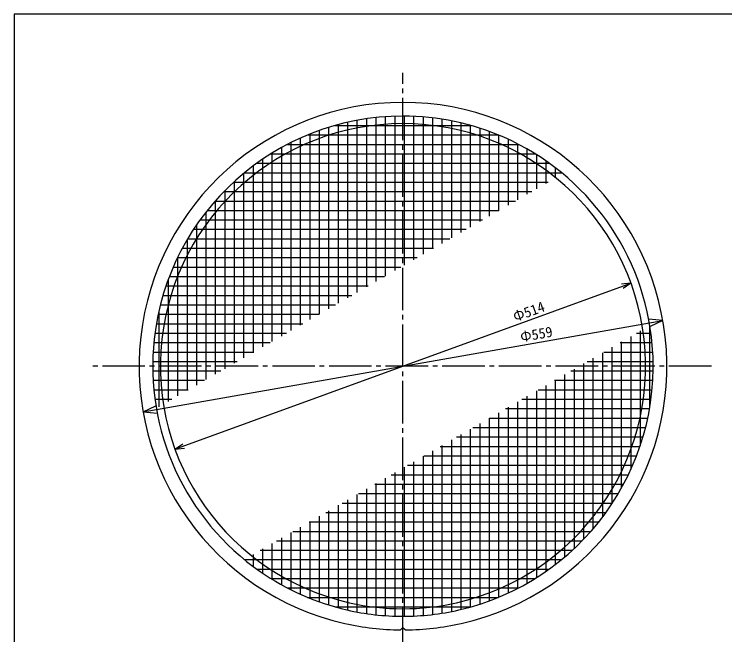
# Model space of a CAD drawing. Units: millimetres on the paper, enlarged 100 times, with parts at other scales. Extents: x -14200 to 14200, y -9940 to 9940.
# Drawn here: x -14200 to 852, y -3211 to 9940 of the extents above; entities that cross this region are included whole.
import ezdxf
from ezdxf.enums import TextEntityAlignment as Align

# ---------------------------------------------------------------- set-up
doc = ezdxf.new("R2010")
doc.units = ezdxf.units.MM
doc.header["$LTSCALE"] = 100
doc.linetypes.add('CHAIN2', pattern=[12, 9, -1, 1, -1])
for name, color, linetype in [('0-0_0', 7, 'Continuous'), ('1-0', 7, 'Continuous'), ('1-1', 7, 'Continuous'), ('1-2', 7, 'Continuous')]:
    doc.layers.add(name, color=color, linetype=linetype)
doc.styles.add('ＭＳ ゴシック', font='')
doc.styles.get('ＭＳ ゴシック').set_extended_font_data('MS Gothic')

msp = doc.modelspace()

# ---------------------------------------------------------------- linework, layer by layer
at = {"layer": '0-0_0'}
msp.add_lwpolyline([(-14200, -9940), (14200, -9940), (14200, 9940), (-14200, 9940)], close=True, dxfattribs=at)
at = {"layer": '1-0'}
for p, q in [((-6014.6, -3108.2), (-5964.6, -3058.5)), ((-5964.6, -3058.5), (-5914.6, -3108.2))]:
    msp.add_line(p, q, dxfattribs=at)
for radius, start, end in [(5590, 282.70272, 257.29729), (5300, 90, 173.79659), (5300, 66.20341, 90), (5140, 282.7416, 257.2584), (5300, 4.77297, 66.20341), (5300, 173.79659, 235.22703), (5300, 282.93276, 4.77297), (5300, 235.22703, 257.06724), (5140, 257.2584, 282.7416), (5300, 257.06724, 270), (5300, 270, 282.93276), (5590, 257.29729, 269.48751), (5590, 270.51249, 282.70272)]:
    msp.add_arc((-5964.6, 2481.6), radius, start, end, dxfattribs=at)
at = {"layer": '1-1', "linetype": 'CHAIN2'}
for p, q in [((-5964.6, -5932.5), (-5964.6, 8697.3)), ((568.3, 2481.6), (-12576.8, 2481.6))]:
    msp.add_line(p, q, dxfattribs=at)
at = {"layer": '1-1'}
for p, q in [((-10794.7, 723.6), (-1134.6, 4239.6)), ((-1134.6, 4239.6), (-1333.8, 4222.1)), ((-1134.6, 4239.6), (-1298.4, 4124.9)), ((-459.6, 3452.3), (-758.4, 3478.4)), ((-11469.7, 1510.9), (-459.6, 3452.3)), ((-459.6, 3452.3), (-731.4, 3325.5)), ((-11469.7, 1510.9), (-11197.8, 1637.7)), ((-11469.7, 1510.9), (-11170.8, 1484.7)), ((-10794.7, 723.6), (-10630.8, 838.3)), ((-10794.7, 723.6), (-10595.4, 741))]:
    msp.add_line(p, q, dxfattribs=at)
at = {"layer": '1-2'}
for p, q in [((-6939.6, 7691.1), (-6939.6, 4044.6)), ((-6739.6, 7724.6), (-6739.6, 4160.1)), ((-6539.6, 7750.3), (-6539.6, 4275.5)), ((-6339.6, 7768.3), (-6339.6, 4391)), ((-6139.6, 7778.7), (-6139.6, 4506.5)), ((-5939.6, 7781.5), (-5939.6, 4622)), ((-5739.6, 7776.8), (-5739.6, 4737.4)), ((-5539.6, 7764.5), (-5539.6, 4852.9)), ((-5339.6, 7744.6), (-5339.6, 4968.4)), ((-5139.6, 7717), (-5139.6, 5083.8)), ((-4939.6, 7681.5), (-4939.6, 5199.3)), ((-7539.6, 7542.2), (-7539.6, 3698.2)), ((-7406.9, 7581.6), (-4522.4, 7581.6)), ((-7339.6, 7600.1), (-7339.6, 3813.7)), ((-7139.6, 7649.7), (-7139.6, 3929.1)), ((-4739.6, 7638.1), (-4739.6, 5314.8)), ((-4539.6, 7586.4), (-4539.6, 5430.3)), ((-4339.6, 7526.3), (-4339.6, 5545.7)), ((-7984.5, 7381.6), (-3944.7, 7381.6)), ((-7939.6, 7399.9), (-7939.6, 3467.3)), ((-7739.6, 7475.5), (-7739.6, 3582.7)), ((-4139.6, 7457.4), (-4139.6, 5661.2)), ((-3939.6, 7379.5), (-3939.6, 5776.7)), ((-8139.6, 7314.8), (-8139.6, 3351.8)), ((-3739.6, 7291.9), (-3739.6, 5892.1)), ((-8539.6, 7114.1), (-8539.6, 3120.8)), ((-8414.1, 7181.6), (-3515.1, 7181.6)), ((-8339.6, 7219.7), (-8339.6, 3236.3)), ((-3539.6, 7194.2), (-3539.6, 6007.6)), ((-3339.6, 7085.8), (-3339.6, 6123.1)), ((-8764.6, 6981.6), (-3164.6, 6981.6)), ((-8739.6, 6997.1), (-8739.6, 3005.4)), ((-3139.6, 6965.9), (-3139.6, 6238.5)), ((-9063, 6781.6), (-2866.2, 6781.6)), ((-8939.6, 6867.9), (-8939.6, 2889.9)), ((-2939.6, 6833.5), (-2939.6, 6354)), ((-9139.6, 6725.4), (-9139.6, 2774.4)), ((-2739.6, 6687.4), (-2739.6, 6469.5)), ((-9339.6, 6568.1), (-9339.6, 2659)), ((-9323.2, 6581.6), (-2606.1, 6581.6)), ((-9553.5, 6381.6), (-2891.8, 6381.6)), ((-9539.6, 6394.4), (-9539.6, 2543.5)), ((-9759.4, 6181.6), (-3238.2, 6181.6)), ((-9739.6, 6201.8), (-9739.6, 2428)), ((-9944.6, 5981.6), (-3584.6, 5981.6)), ((-9939.6, 5987.3), (-9939.6, 2312.6)), ((-10139.6, 5746.5), (-10139.6, 2197.1)), ((-10111.9, 5781.6), (-3931, 5781.6)), ((-10263.5, 5581.6), (-4277.4, 5581.6)), ((-10339.6, 5473.2), (-10339.6, 2081.6)), ((-10400.8, 5381.6), (-4623.8, 5381.6)), ((-10539.6, 5157.4), (-10539.6, 1966.1)), ((-10525.3, 5181.6), (-4970.3, 5181.6)), ((-10638, 4981.6), (-5316.7, 4981.6)), ((-10739.6, 4781.6), (-10739.6, 1850.7)), ((-10739.6, 4781.6), (-5663.1, 4781.6)), ((-10830.8, 4581.6), (-6009.5, 4581.6)), ((-10912.4, 4381.6), (-6355.9, 4381.6)), ((-10939.6, 4309.2), (-10939.6, 1735.2)), ((-10984.6, 4181.6), (-6702.3, 4181.6)), ((-11047.9, 3981.6), (-7048.7, 3981.6)), ((-11102.7, 3781.6), (-7395.1, 3781.6)), ((-11139.6, 3626.2), (-11139.6, 1619.7)), ((-11149.2, 3581.6), (-7741.5, 3581.6)), ((-11187.7, 3381.6), (-8087.9, 3381.6)), ((-739.6, 3343.7), (-739.6, 1593.5)), ((-11218.2, 3181.6), (-8434.4, 3181.6)), ((-1020.4, 3181.6), (-711.1, 3181.6)), ((-939.6, 3228.3), (-939.6, 796.7)), ((-1139.6, 3112.8), (-1139.6, 288.7)), ((-11241, 2981.6), (-8780.8, 2981.6)), ((-1539.6, 2881.9), (-1539.6, -435.4)), ((-1366.8, 2981.6), (-688.3, 2981.6)), ((-1339.6, 2997.3), (-1339.6, -106.6)), ((-11256.1, 2781.6), (-9127.2, 2781.6)), ((-1739.6, 2766.4), (-1739.6, -718.2)), ((-1713.2, 2781.6), (-673.1, 2781.6)), ((-11263.7, 2581.6), (-9473.6, 2581.6)), ((-2059.6, 2581.6), (-665.6, 2581.6)), ((-1939.6, 2650.9), (-1939.6, -966.4)), ((-2339.6, 2420), (-2339.6, -1384.8)), ((-2139.6, 2535.5), (-2139.6, -1187)), ((-11263.7, 2381.6), (-9820, 2381.6)), ((-2539.6, 2304.5), (-2539.6, -1563)), ((-2406.1, 2381.6), (-665.6, 2381.6)), ((-11256.1, 2181.6), (-10166.4, 2181.6)), ((-2752.5, 2181.6), (-673.1, 2181.6)), ((-2739.6, 2189), (-2739.6, -1724.2)), ((-11241, 1981.6), (-10512.8, 1981.6)), ((-3139.6, 1958.1), (-3139.6, -2002.7)), ((-3098.9, 1981.6), (-688.3, 1981.6)), ((-2939.6, 2073.6), (-2939.6, -1870.3)), ((-3339.6, 1842.6), (-3339.6, -2122.7)), ((-11218.2, 1781.6), (-10859.2, 1781.6)), ((-3539.6, 1727.2), (-3539.6, -1673.9)), ((-3445.3, 1781.6), (-711.1, 1781.6)), ((-3791.7, 1581.6), (-741.6, 1581.6)), ((-3739.6, 1611.7), (-3739.6, -2328.7)), ((-4139.6, 1380.7), (-4139.6, -2494.3)), ((-4138.1, 1381.6), (-780, 1381.6)), ((-3939.6, 1496.2), (-3939.6, -2416.3)), ((-4339.6, 1265.3), (-4339.6, -2563.1)), ((-4539.6, 1149.8), (-4539.6, -2623.2)), ((-4484.5, 1181.6), (-826.5, 1181.6)), ((-4939.6, 918.9), (-4939.6, -2718.3)), ((-4830.9, 981.6), (-881.3, 981.6)), ((-4739.6, 1034.3), (-4739.6, -2674.9)), ((-5177.3, 781.6), (-944.7, 781.6)), ((-5139.6, 803.4), (-5139.6, -2753.8)), ((-5339.6, 687.9), (-5339.6, -2781.4)), ((-5739.6, 457), (-5739.6, -2813.6)), ((-5539.6, 572.5), (-5539.6, -2801.3)), ((-5523.8, 581.6), (-1016.9, 581.6)), ((-5939.6, 341.5), (-5939.6, -1673.9)), ((-5870.2, 381.6), (-1098.4, 381.6)), ((-6216.6, 181.6), (-1189.7, 181.6)), ((-6139.6, 226), (-6139.6, -2815.5)), ((-5939.6, 181.6), (-5939.6, -2818.4)), ((-3539.6, 181.6), (-3539.6, -2231.1)), ((-6339.6, 110.6), (-6339.6, -2805.1)), ((-6739.6, -120.4), (-6739.6, -2761.5)), ((-6563, -18.4), (-1291.3, -18.4)), ((-6539.6, -4.9), (-6539.6, -2787.1)), ((-6939.6, -235.8), (-6939.6, -2728)), ((-6909.4, -218.4), (-1403.9, -218.4)), ((-7255.8, -418.4), (-1528.4, -418.4)), ((-7139.6, -351.3), (-7139.6, -2686.5)), ((-7539.6, -582.2), (-7539.6, -2579)), ((-7339.6, -466.8), (-7339.6, -2637)), ((-7739.6, -697.7), (-7739.6, -2512.4)), ((-7602.2, -618.4), (-1665.8, -618.4)), ((-7948.6, -818.4), (-1817.3, -818.4)), ((-7939.6, -813.2), (-7939.6, -2436.7)), ((-8339.6, -1044.1), (-8339.6, -2256.5)), ((-8295, -1018.4), (-1984.7, -1018.4)), ((-8139.6, -928.7), (-8139.6, -2351.6)), ((-8539.6, -1159.6), (-8539.6, -2150.9)), ((-8739.6, -1275.1), (-8739.6, -2033.9)), ((-8641.4, -1218.4), (-2169.9, -1218.4)), ((-8987.9, -1418.4), (-2375.8, -1418.4)), ((-8939.6, -1390.5), (-8939.6, -1904.7)), ((-9323.2, -1618.4), (-2606.1, -1618.4)), ((-9139.6, -1506), (-9139.6, -1762.2)), ((-9063, -1818.4), (-2866.2, -1818.4)), ((-8764.6, -2018.4), (-3164.6, -2018.4)), ((-8414.1, -2218.4), (-3515.1, -2218.4)), ((-7984.5, -2418.4), (-3944.7, -2418.4)), ((-7406.9, -2618.4), (-4522.4, -2618.4))]:
    msp.add_line(p, q, dxfattribs=at)

# ---------------------------------------------------------------- texts
at = {"layer": '1-1', "style": 'ＭＳ ゴシック'}
for s, rotation, p in [('Φ514', 20, (-3562.6, 3355.9)), ('Φ559', 10, (-3447.2, 2925.5))]:
    msp.add_text(s, height=219.9, rotation=rotation, dxfattribs=at).set_placement(p, align=Align.BOTTOM_LEFT)

doc.saveas('drawing.dxf')
